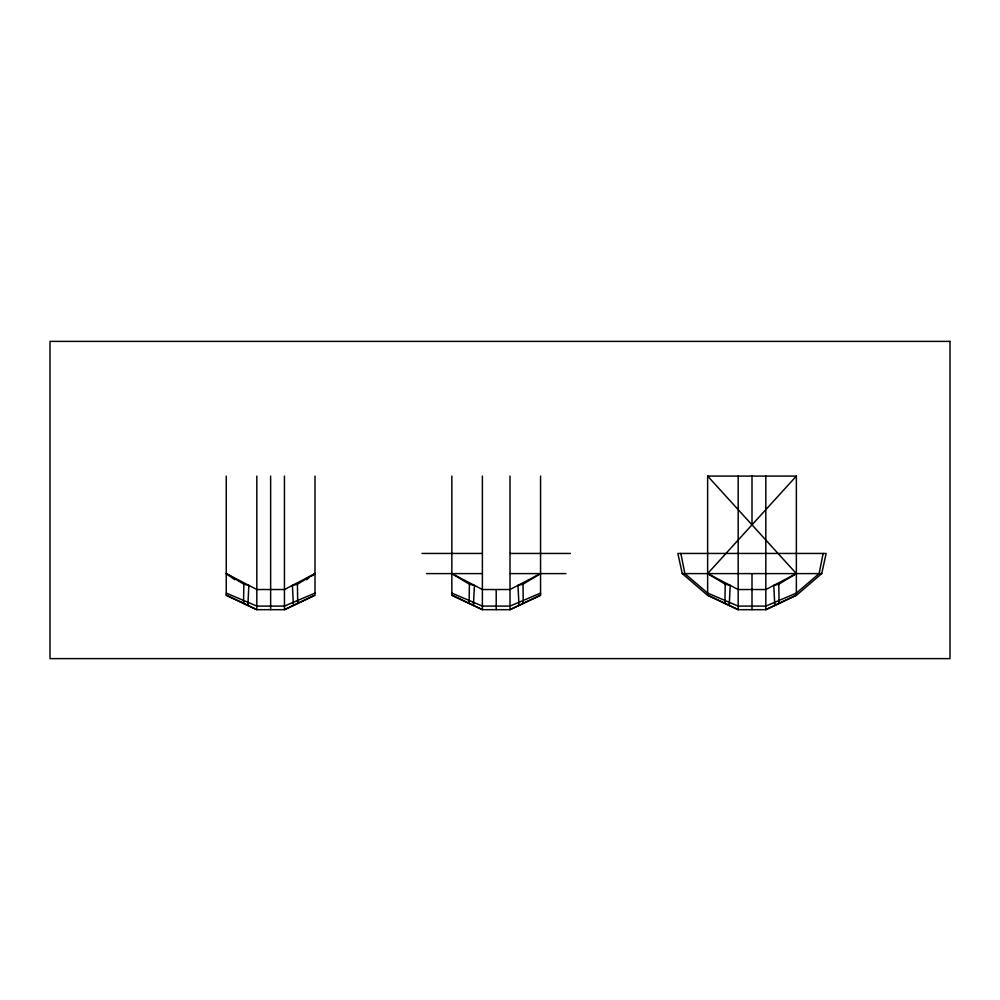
<?xml version="1.0" encoding="UTF-8"?>
<svg xmlns="http://www.w3.org/2000/svg" width="1000" height="1000" viewBox="0 0 1000 1000"><rect width="100%" height="100%" fill="white"/><g stroke="black" fill="none" stroke-linecap="round" stroke-linejoin="round"><path stroke-width="1.5" d="M243.6 600.475L243.55 603.488L243.837 584.212L226.262 573.6L234.825 579.7M469.162 600.475L469.125 603.488L469.4 584.212L451.838 573.6L482.388 589.525L510.012 589.525L540.562 573.6L523 584.212L517.975 585.375L518.987 605.475M724.963 600.475L724.925 603.488L725.2 584.212L707.638 573.6L796.363 476.087L707.638 476.087L707.638 595.375L738.188 609.675L765.812 609.675L796.363 595.375L821.712 573.6L826.162 553.45L677.837 553.45L682.275 573.6L707.638 595.375M248.075 602.375L247.85 605.475L248.863 585.375L243.837 584.212M473.65 602.375L473.413 605.475L474.425 585.375L469.4 584.212M729.438 602.375L729.212 605.475L730.225 585.375L725.2 584.212M823.138 553.45L819.112 573.6L796.363 593.1L765.812 606.1L738.188 606.1L707.638 593.1L684.875 573.6L680.85 553.45M293.412 605.5L292.413 585.375L297.438 584.212L315 573.6L311.337 576.213M306.45 579.7L308.888 577.95M774.562 602.375L774.788 605.5L773.775 585.375L778.8 584.212L796.363 573.6L707.638 476.087M315 573.6L284.45 589.525L256.825 589.525L226.262 573.6M796.363 573.6L765.812 589.525L738.188 589.525L707.638 573.6M313.688 595.675L284.45 609.675L256.825 609.675L226.262 595.375L226.262 476.087M540.562 595.05L510.012 609.675L482.388 609.675L451.838 595.375L451.838 476.087M796.363 595.05L765.812 609.675L765.812 476.087M315 593.1L284.45 606.1L256.825 606.1L226.262 593.1M540.562 593.1L510.012 606.1L482.388 606.1L451.838 593.1M422.038 553.45L482.388 553.45M510.012 553.45L570.375 553.45M426.488 573.6L482.388 573.6M510.012 573.6L565.925 573.6M682.275 573.6L821.712 573.6M707.638 595.05L738.188 609.675L738.188 476.087M451.838 595.05L482.388 609.675L482.388 476.087M226.262 595.05L256.825 609.675L256.825 476.087M778.8 584.212L779.075 603.488L779.038 600.475M523 584.212L523.275 603.488L523.237 600.475M297.438 584.212L297.712 603.488L297.675 600.475M796.363 476.087L796.363 595.375M752 476.087L752 524.85M752 573.6L752 609.675M540.562 476.087L540.562 595.375L510.012 609.675L510.012 476.087M496.2 589.525L496.2 609.675M315 476.087L315 595.375L284.45 609.675L284.45 476.087M270.637 476.087L270.637 609.675M950 341.388L50 341.388L50 658.612L950 658.612L950 341.388"/></g></svg>
